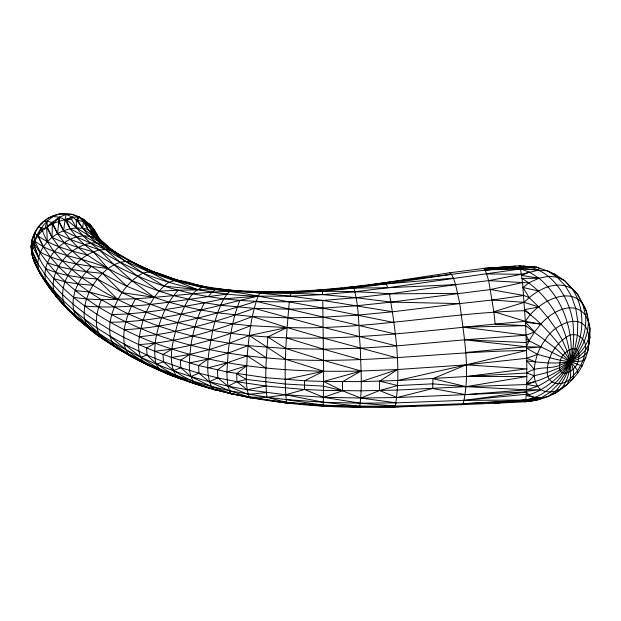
<?xml version="1.0" encoding="UTF-8"?>
<svg xmlns="http://www.w3.org/2000/svg" width="621" height="621" viewBox="0 0 621 621"><rect width="100%" height="100%" fill="white"/><g stroke="black" fill="none" stroke-linecap="round" stroke-linejoin="round"><path stroke-width="0.93" d="M585.44 357.122C581.334 372.794 568.502 384.826 555.104 393.31C545.649 398.03 535.341 401.174 524.761 401.818C481.221 403.929 437.673 405.777 394.094 406.996C290.077 409.961 178.072 396.71 92.925 331.583C72.16 315.709 53.779 296.559 40.381 274.032C33.736 263.141 28.201 249.727 32.944 236.981C36.647 225.089 47.413 216.279 59.531 213.989C76.562 211.342 92.257 222.551 98.793 237.89M35.692 264.243L34.256 262.078C43.804 277.253 51.442 293.291 64.988 305.555C83.625 324.729 104.398 341.705 128.291 353.954C155.576 367.492 182.822 381.705 212.615 388.932C248.726 398.783 286.11 402.478 323.262 406.033L323.619 371.226L322.78 300.424L290.178 296.194L201.289 287.205L174.059 280.583L148.737 271.882L125.714 261.387L105.415 249.471L96.597 242.935L88.927 235.902L76.166 219.818L72.696 217.187L66.152 214.431L59.531 213.989L48.221 217.948L44.293 221.487M528.51 266.688L522.882 266.285C550.656 267.698 568.401 295.79 572.741 320.91C575.543 344.872 572.321 372.421 555.756 391.067C524.574 398.379 532.81 353.869 545.261 340.106C553.645 323.735 586.309 308.971 588.98 337.343C584.749 352.154 571.165 360.591 559.956 369.821C549.779 376.132 538.764 381.535 526.818 383.289L534.029 375.744L547.303 372.553L559.529 367.764L578.904 356.578L585.246 350.648L588.98 344.018L588.98 337.343L589.95 328.501L586.333 311.222L577.732 294.509L564.458 280.513L557.053 277.09L548.421 276.314L538.943 278.231L522.028 278.425C555.399 298.833 574.076 340.06 570.241 378.554C563.177 386.712 547.217 385.284 547.303 372.553C546.767 358.596 554.623 344.764 566.274 337.265C575.877 329.735 588.11 339.493 585.246 350.648C584.477 357.867 581.567 364.69 577.491 370.644C574.177 375.433 568.976 378.6 567.245 384.43L561.5 388.451L555.756 391.067L547.815 396.633L525.677 400.079L464.531 400.32L396.338 402.874L360.793 398.038L342.466 390.78L342.528 381.729L361.088 370.993L397.58 369.526L466.154 364.853L526.779 358.27L537.576 354.405C552.201 358.131 567.563 363.852 582.793 360.778L585.432 358.682L587.784 351.23L589.95 336.962L589.95 328.501L588.429 321.104L585.448 315.103L582.847 304.197L577.732 294.509L564.458 280.513L555.003 274.342L547.528 270.888L536.948 267.286L519.28 265.741L483.58 268.435L449.557 272.79L371.591 284.69M297.482 403.611L287.042 403.169L286.436 402.354C283.432 368.921 286.343 335.107 289.347 301.744L322.78 300.424L356.198 297.707L389.468 293.888L455.589 284.643L488.704 280.622L521.508 274.265L538.818 270.112L547.528 270.888L557.053 277.09L565.133 285.621L571.436 296.147L575.698 308.226L577.747 321.36L577.491 334.998L574.945 348.591L570.21 361.569L565.257 373.563L558.512 383.902L550.268 392.177L540.852 398.038L530.66 401.244L525.428 400.553L463.212 403.72L395.321 406.056L359.722 406.25L323.386 405.202L286.436 402.354L266.999 397.285L229.242 390.687L210.682 386.208L192.603 380.96L175.238 375.053L158.728 368.564L140.726 357.238L125.807 349.708L111.788 341.721L98.677 333.306L86.505 324.48L75.288 315.243C68.31 297.707 78.696 278.355 91.489 266.386L108.046 268.582L132.087 280.754L159.038 291.179L173.531 295.627L204.394 302.745L220.641 305.268L254.222 308.342L288.517 309.157L322.951 308.148L357.207 305.695L391.137 302.116L490.551 289.533L522.548 282.586L529.038 282.749L538.943 278.231C559.645 295.371 570.769 322.245 571.242 348.823C570.179 365.047 570.567 388.412 551.65 394.374M109.661 248.416C98.234 233.76 79.139 232.246 64.281 242.702C52.319 250.737 42.616 265.113 45.581 280.032L53.841 290.496L63.187 300.533L73.511 310.112L84.759 319.233L96.977 327.95L110.142 336.264L124.231 344.15L140.726 357.238L156.546 364.248L173.267 370.706L190.872 376.559L209.215 381.752L229.242 390.687L249.262 397.106L266.999 397.285L285.932 399.536L323.487 402.268L359.722 406.25L394.094 406.996L395.321 406.056C401.368 369.348 395.468 330.356 389.468 293.888C344.74 289.665 299.842 291.862 255.021 291.746M315.732 290.341L353.411 286.731C359.52 306.339 358.449 327.787 360.335 348.179C360.716 367.485 362.563 387.062 359.722 406.25L358.985 407.128L323.386 405.202L285.932 399.536M96.162 234.086L95.37 232.052L89.96 224.437L84.914 221.945L79.162 217.055L72.696 217.187L53.965 223.086L47.126 221.154L43.144 221.767L38.525 227.007L34.76 233.209L32.191 239.822C58.242 287.267 107.053 316.578 156.546 334.703C191.866 347.481 229.009 354.583 266.362 357.875C353.209 366.111 439.792 351.447 526.569 350.477L466.154 364.853L432.93 378.663L432.721 388.513L397.098 397.518L360.793 398.038L323.564 397.3L285.551 394.754L247.158 389.755L228.062 386.161L209.215 381.752L198.945 373.174L180.796 367.764L163.478 361.717L147.092 355.088L124.231 344.15C122.158 328.253 127.662 312.355 135.572 298.763C161.087 297.149 186.471 294.082 211.963 292.18C238.285 289.999 264.577 294.564 290.946 292.817C370.83 290.706 448.836 270.64 528.518 266.533L520.351 268.016L485.133 269.91L483.58 268.435L497.995 267.457M526.639 401.515L524.761 401.818L525.677 400.079L526.375 394.242L526.802 384.531L526.779 358.27L525.661 325.66L522.548 282.586L520.351 268.016L519.133 266.021L521.011 266.122M570.707 380.626L572.741 379.198C576.886 365.963 565.172 353.962 558.512 343.654C548.413 331.653 537.887 319.567 524.838 310.702C445.358 312.79 366.817 330.24 287.042 327.523L267.837 336.986C266.417 357.013 264.484 377.273 266.999 397.285L285.551 394.754L304.554 389.476L323.619 390.353L361.088 390.826L397.58 390.042L466.154 386.658L526.802 384.531L537.576 386.309C562.168 373.702 588.343 350.935 588.429 321.104M31.919 242.485L31.05 246.265L32.54 257.078L37.85 263.653L44.937 274.443L53.204 284.767L62.558 294.626L72.89 304.018L84.153 312.953L96.379 321.492L109.568 329.627L123.688 337.327L138.731 344.57L154.691 351.292L171.59 357.455L198.596 365.528L227.053 371.932L265.819 377.7L304.523 380.766L323.634 381.473L361.189 381.612L397.58 369.526L379.61 381.185L379.478 390.555L360.793 398.038M397.098 357.89L323.386 338.065L287.042 327.523L250.713 325.722L232.704 323.898L214.967 321.399L197.68 318.162L181.022 314.203L165.101 309.615L135.572 298.763L122.003 292.607L97.35 279.015L86.319 271.656L76.166 263.894L66.983 255.642L58.902 246.832L52.063 237.377L52.366 222.388L59.259 217.21L66.152 214.431L72.432 214.299L76.686 216.403M237.393 394.902L232.704 394.296L230.81 393.419C224.639 381.108 227.643 366.367 228.062 353.124C230.096 335.216 233.077 317.168 239.869 300.385L258.173 296.147L290.178 296.194L322.61 294.626L355.196 291.723L387.799 287.74L520.522 268.963L538.818 270.112L520.351 268.016M221.604 391.005L214.967 389.872L212.615 388.932C203.183 371.218 209.751 349.328 212.615 330.551C215.254 319.636 218.46 308.753 223.839 298.848C226.114 295.503 228.326 291.171 232.704 290.411L322.61 294.626L356.198 297.707L391.137 302.116L459.781 303.591L492.267 300.013L523.751 295.48L529.115 297.583L538.811 306.976L547.815 317.478L555.756 328.656L562.308 340.036L567.19 351.168L570.21 361.569L574.945 366.794L577.491 370.644L577.747 372.98M204.037 386.068L194.893 383.693C186.409 373.074 189.871 357.812 190.872 345.33C193.325 330.597 197.455 316.019 204.394 302.745L223.839 298.848L258.173 296.147L322.951 308.148L394.094 322.547M187.332 380.533L177.854 377.816C165.605 362.594 173.608 339.602 177.854 322.625C183.498 309.328 189.032 290.232 204.922 286.607L234.272 291.032M54.143 293.259L50.348 288.967L40.381 274.032L38.502 269.165L37.85 263.653L32.067 252.452C33.394 238.177 41.188 224.313 53.328 216.496L59.259 217.21L59.034 221.107L63.583 230.701L70.227 239.395L78.153 247.43L87.196 254.913L108.046 268.582L126.793 286.258L154.264 297.374L169.106 302.179L184.654 306.409L200.87 310.003L217.66 312.883L252.382 316.563L287.74 317.851L323.114 317.215L358.138 315.072L392.689 311.781L459.781 303.591C463.918 336.24 470.679 371.257 463.212 403.72L461.613 404.745M34.76 232.293L34.76 233.209L37.765 236.089L43.354 246.809L50.348 256.931L58.545 266.463L67.829 275.452L78.091 283.952L89.269 292.025L101.37 299.71L114.388 307.007L128.291 313.861L143.078 320.25L158.728 326.118L175.238 331.42L192.603 336.093L210.682 340.044L229.242 343.234L248.066 345.664L285.932 348.536L323.564 360.359L361.088 370.993C286.095 372.786 208.788 367.096 139.244 336.698C115.832 326.351 93.383 313.566 73.511 297.358C56.86 282.524 38.603 266.114 33.976 243.292C37.33 234.07 45.186 227.076 53.965 223.086L59.259 217.21L65.073 219.749L70.072 228.753C106.882 247.531 141.782 270.935 182.139 281.639L178.374 280.327C165.419 276.756 150.437 266.192 137.769 276.329C131.481 280.653 126.327 286.351 122.003 292.607C113.022 306.836 105.989 325 111.788 341.721C132.063 358.837 156.383 369.705 181.022 378.934C170.604 374.952 155.343 372.546 155.172 358.472C154.225 350.523 155.025 342.52 156.546 334.703C160.272 318.534 166.723 302.396 178.281 290.193L215.487 289.603L232.704 290.411L222.295 289.27M151.772 366.274C132.18 361.306 139.29 334.067 143.078 320.25C147.534 307.55 154.039 295.177 164.161 286.079C175.588 274.241 191.749 284.853 204.922 286.607L206.506 287.166M126.793 286.258C100.843 273.349 74.078 258.297 57.536 233.628L59.259 217.21M33.976 243.292L34.76 233.209M261.674 291.878L260.013 293.003L258.173 296.147C239.341 292.243 220.199 290.543 201.289 287.205C178.817 280.614 156.244 274.032 135.223 263.514C123.664 257.723 110.794 265.392 102.434 273.38C92.063 283.913 84.588 297.971 84.153 312.953C83.09 329.596 100.377 337.102 112.254 344.671M118.231 254.556C110.53 248.051 101.495 241.08 90.736 243.191C81.724 244.69 73.557 249.394 66.983 255.642C59.259 263.382 53.476 273.628 53.204 284.767C52.692 295.084 60.819 302.28 67.681 308.691M31.05 246.265L32.284 250.636L37.85 263.653C38.323 248.579 50.138 236.127 63.583 230.701L65.073 219.749L72.696 217.187L71.601 219.322C85.791 247.298 116.515 260.727 143.451 273.318C179.911 287.958 218.941 295.285 258.173 296.147C250.985 315.189 249.083 335.736 247.158 355.856C246.925 369.479 244.48 384.011 249.262 397.106L250.713 397.945L258.313 398.76M115.871 252.856L82.616 228.287L83.408 221.72L79.162 217.055L76.166 219.818L76.569 227.938L130.798 261.79L169.285 282.485M41.297 231.097L41.615 228.544M588.211 347.822L587.784 351.23C581.97 361.205 568.852 360.685 559.529 365.412C548.902 369.542 536.327 365.862 526.926 372.996L397.75 380.51L361.189 381.612M34.753 262.838L35.11 263.451L33.487 259.85L31.43 251.955L31.71 250.131M322.183 290.605L322.307 289.774L354.265 288.082L387.799 287.74L455.589 284.643L459.781 303.591M588.429 346.114L589.95 336.962M32.129 241.538L32.944 236.981M65.073 219.749L66.152 214.431M290.178 296.194L291.653 291.56L322.307 289.774L322.61 294.626M41.879 231.136L42.484 229.452M135.572 298.763L101.37 299.71C96.154 312.262 92.125 331.071 104.933 340.417L102.178 337.824M289.347 301.744C247.197 302.334 204.495 299.105 164.161 286.079C139.189 277.804 115.079 266.851 93.406 251.831C79.325 247.942 65.275 243.711 52.063 237.377L47.258 226.781L47.126 221.154L44.689 228.862L41.475 227.558L38.122 235.499L43.354 246.809C63.901 257.009 87.274 258.794 108.046 268.582L93.406 251.831L84.44 244.713L76.6 237.051L70.072 228.753L66.478 219.648L71.601 219.322M79.162 217.055L77.578 219.966L82.616 228.287C93.67 229.366 99.655 239.248 106.742 246.421M588.118 321.67C585.587 279.039 539.983 296.877 525.428 321.383C410.357 330.651 291.645 353.357 177.854 322.625C143.645 313.054 110.701 298.375 81.809 277.579C64.863 264.43 47.584 248.866 41.475 227.558L38.525 227.007L37.423 227.899M84.759 306.044C126.11 309.631 167.352 302.311 208.175 296.644L211.963 292.18L215.487 289.603M49.439 225.524L52.366 222.388L57.536 233.628L70.227 239.395L99.624 249.984L105.415 249.471L110.654 250.209L115.219 252.134L135.223 263.514L153.527 271.951L197.276 289.557L164.161 286.079L143.451 273.318L125.714 261.387L101.906 243.874L94.299 237.067L88.089 229.708L83.408 221.72L76.166 219.818M499.525 402.75L493.827 403.223L495.185 402.206C512.201 400.716 530.714 402.501 545.261 391.727C556.09 384.042 564.427 373.469 570.21 361.569C583.468 340.013 587.086 310.562 572.166 288.874C555.779 278.984 536.016 290.154 524.24 302.342L493.827 311.672L495.185 324.139L525.661 325.66L555.058 347.946L570.21 361.569L582.04 366.041M562.385 388.218L565.172 385.563M47.258 226.781L52.366 222.388M395.321 406.056L360.335 403.2L323.564 397.3L304.554 389.476L265.959 386.045L247.158 389.755L236.927 381.713L236.702 373.656L246.591 365.8L227.053 371.932M529.115 297.583L523.006 287.492L529.038 282.749M48.174 225.648L50.301 224.01M51.714 222.916L53.127 221.829M51.947 216.939L53.297 215.906M40.699 224.189L42.857 222.566M265.959 368.074L247.158 355.856L227.317 362.788L217.466 370L217.761 377.863L228.062 386.161L248.066 394.358L266.362 392.596M47.429 262.605C64.933 269.576 83.843 271.486 102.434 273.38L122.003 292.607L154.264 297.374L132.087 280.754L114.07 264.81L99.624 249.984C83.579 253.679 70.848 266.712 64.988 281.771C62.915 287.795 61.976 294.23 63.187 300.533C64.778 308.621 72.028 313.248 77.617 318.519M266.362 357.875L248.066 345.664L228.062 353.124L208.291 358.985L198.596 365.528L198.945 373.174L190.872 376.559L180.796 367.764L180.385 360.312L189.77 354.389L209.215 349.615L229.242 343.234L249.262 335.526L287.042 327.523L252.382 316.563C215.945 330.69 177.955 342.287 138.731 344.57M250.713 325.722L230.81 333.392L210.682 340.044L190.872 345.33L172.025 349.095L163.02 354.451L163.478 361.717C181.914 380.044 208.136 387.861 232.704 394.296M155.172 343.172L146.595 348.001L147.092 355.088C164.969 373.842 190.709 382.575 214.967 389.872M228.062 386.161L236.927 381.713L246.436 379.478L285.249 384.026L323.626 386.146L342.466 390.78L323.564 397.3M249.262 335.526L285.551 359.256L323.619 371.226L304.523 380.766L304.554 389.476M543.072 397.65L538.811 399.598L532.259 400.63M209.215 381.752L217.761 377.863L236.927 381.713L265.959 386.045M529.255 272.045L521.656 275.437L538.943 278.231L529.255 272.045L520.522 268.963L485.133 269.91L488.704 280.622L493.827 311.672L525.428 321.383L540.852 324.115C550.982 312.161 573.004 299.485 585.448 315.103C587.916 337.118 575.131 356.369 561.982 372.701C552.24 383.095 540.216 392.061 526.22 395.538L534.51 397.471L540.852 398.038L525.428 400.553L493.827 403.223M173.267 370.706L180.796 367.764M156.546 364.248L163.478 361.717M526.802 384.531L535.224 381.573M140.726 357.238L147.092 355.088M537.576 386.309L526.569 389.817L465.525 394.614L397.098 397.518L379.478 390.555L397.704 385.532L432.876 383.848L466.154 386.658L526.569 389.817L540.969 389.747L526.507 391.168M58.436 221.34L63.583 230.701L70.072 228.753L76.569 227.938L82.616 228.287M361.088 370.993L323.634 381.473L342.466 390.78M207.965 367.865L227.317 362.788M239.869 300.385C197.393 311.237 154.233 321.849 110.142 322.237M397.75 380.51L466.154 364.853L526.887 368.858L466.371 376.52L526.887 376.497L466.154 386.658L432.93 378.663M285.225 379.532L323.619 371.226M189.389 363.006L208.291 358.985M204.394 302.745C173.81 308.567 142.97 313.807 111.788 314.622M171.59 357.455L189.77 354.389M528.51 401.22L530.381 400.925M366.864 285.419L368.758 285.124M208.175 296.644L227.03 294.106M529.069 394.956L526.476 391.952L464.531 400.32L526.375 394.242L534.51 397.471M523.907 266.673L536.948 267.286L539.354 268.404M344.896 287.787L451.389 274.21L453.415 278.138L455.589 284.643M154.691 351.292L172.025 349.095M334.486 289.075L336.38 288.843M339.221 288.493L342.055 288.136M139.244 336.698C178.763 333.128 217.016 321.67 254.222 308.342L323.262 327.298L396.338 345.944L464.531 339.819L526.057 335.185L534.51 332.01L540.852 324.115L525.475 322.237L534.51 332.01L529.069 340.813L526.476 346.774L465.525 352.495M504.935 267.34L506.829 267.162M511.557 266.727L515.345 266.37M453.415 278.138L353.411 286.731M309.165 290.907L312.914 290.581M504.283 402.346L507.132 402.105M124.231 329.697C169.448 327.469 213.213 314.676 256.194 301.356L395.321 334.044M499.913 267.325L506.643 266.867M508.56 266.735L515.29 266.277M396.338 345.944L360.335 348.179L323.487 349.196L285.932 348.536L267.837 336.986M463.212 403.72L525.677 400.079M394.094 406.996L403.759 406.452M410.52 406.072L415.348 405.808M178.281 290.193L159.038 291.179L137.769 276.329L120.101 262.373L105.415 249.471L76.6 237.051L63.583 230.701M358.985 407.128L360.91 407.042M526.476 391.952L465.525 394.614L432.721 388.513M276.438 292.18L291.653 291.56L292.258 292.375M483.58 268.435L520.134 267.542M525.661 325.66L463.212 327.197L526.057 335.185L529.069 340.813L570.21 361.569C555.826 364.185 541.186 362.687 526.802 360.848L534.029 369.076M535.907 399.668L537.84 399.621M389.468 293.888L457.762 293.353M396.338 402.874L360.335 403.2L323.487 402.268L285.551 394.754M323.262 406.033L336.823 405.932M486.856 273.954L521.508 274.265M242.664 291.497L245.512 291.56M95.37 232.052L89.96 224.437L88.345 224.391L83.408 221.72L84.914 221.945L98.987 239.271L109.707 248.493M101.37 299.71L86.505 299.004L73.511 297.358M488.704 280.622L522.548 282.586M522.913 266.254L525.754 266.432M530.381 266.82L536.948 267.286M492.267 300.013L524.24 302.342L538.811 306.976L524.761 309.623L530.66 314.746M92.925 285.295L78.091 283.952L64.988 281.771L53.841 278.604M75.288 290.612L89.269 292.025L117.835 299.594L97.35 279.015C79.799 277.533 61.805 275.864 45.581 268.489M260.207 398.961L262.109 399.171M218.507 288.858L220.401 289.068M322.78 300.424L392.689 311.781M249.262 397.106L287.042 403.169M91.489 266.386C74.008 263.7 56.123 260.727 40.381 252.204L34.706 241.251L43.354 246.809M490.551 289.533L523.751 295.48M187.612 282.834L183.055 281.841L187.705 282.943M189.428 283.23L204.922 286.607M523.006 287.492L538.523 291.001M250.713 397.945L230.81 393.419L210.682 386.208L190.872 376.559M196.966 285.117L200.676 285.986M202.531 286.421L206.234 287.29M217.761 377.863L198.945 373.174M379.61 381.185L397.704 385.532M176.667 280.265L179.407 280.956M87.196 254.913C69.606 250.783 51.613 245.815 36.88 235.134M360.793 359.738L323.487 349.196L286.436 337.855M110.142 336.264C127.678 351.688 146.929 366.895 169.541 373.881M551.394 273.108L555.003 274.342L556.967 276.337M89.96 224.437L85.45 222.823L88.089 229.708L110.344 249.005L115.84 252.926M120.334 349.747L117.835 348.831L101.37 337.482L86.505 324.48L73.511 310.112M150.53 270.803L157.703 273.473M526.926 372.996L534.029 375.744M53.841 290.496L64.988 305.555L78.091 319.341L92.925 331.583L94.695 332.266M77.54 216.822L84.425 219.655L85.45 221.115M526.779 358.27L535.224 361.857M149.948 365.653L165.101 372.569M149.11 365.257C124.604 354.832 102.581 339.004 84.759 319.233M124.115 257.8L125.822 258.678M127.53 259.555L136.69 264.693M128.819 354.653L117.835 348.831L114.388 345.936L111.788 341.721M133.888 357.339L135.572 358.239C128.842 357.036 125.302 350.345 124.231 344.15M537.576 354.405L526.507 348.148L540.969 347.054L526.476 346.774L464.531 339.819L526.36 342.551L529.069 340.813L526.22 339.144M236.702 373.656L246.436 379.478M75.288 315.243L78.091 319.341L85.698 325.07M87.251 326.172L88.803 327.267M449.557 272.79L451.389 274.21M72.331 313.217L74.543 314.948M31.43 251.955L32.067 252.452M70.848 312.037L67.829 309.615L55.665 295.425L45.581 280.032M66.478 219.648L76.569 227.938M51.636 290.023C45.574 282.446 40.023 274.024 36.08 265.058M81.809 322.33L80.451 321.041L92.925 331.583M91.38 227.62L93.406 229.335L95.704 233.294M72.277 313.295L76.367 317.168M384.834 282.648L386.239 284.007L387.799 287.74M96.674 234.87L98.739 237.998L92.343 227.86L88.345 224.391L92.855 232.114L104.32 244.48M99.764 239.559L100.967 240.948M92.855 232.114L92.343 227.86L96.791 235.429L102.783 242.819M45.069 280.366L42.057 275.615M47.429 284.907L58.545 299.469M96.791 235.429L98.778 238.185M52.265 223.886L57.536 233.628M52.063 237.377L46.66 227.263L47.297 241.817M96.581 234.885L97.427 236.469M32.54 257.078L38.502 269.165M32.191 239.822L38.502 257.87L32.742 246.747L32.191 239.822L32.284 250.636M93.406 229.335L93.787 231.059M41.475 227.558L41.793 231.385M559.956 362.874C556.253 382.07 578.104 370.698 578.485 359.124C582.18 339.928 560.328 351.292 559.956 362.874"/></g></svg>
